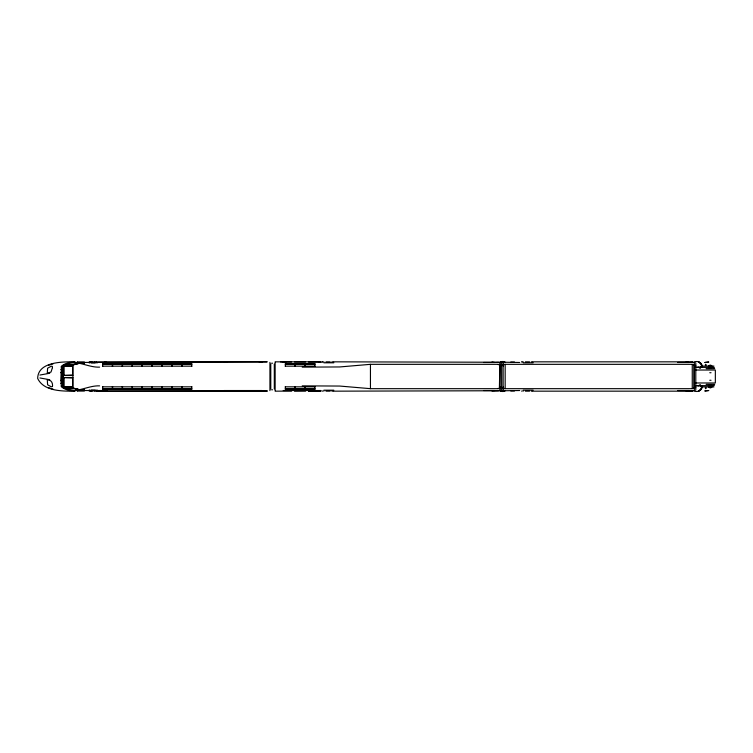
<?xml version="1.0" encoding="UTF-8"?>
<svg xmlns="http://www.w3.org/2000/svg" width="753" height="753" viewBox="0 0 753 753"><rect width="100%" height="100%" fill="white"/><g stroke="black" fill="none" stroke-linecap="round" stroke-linejoin="round"><path stroke-width="1.13" d="M61.981 369.554L61.981 383.446M73.7 390.76L78.001 389.169L78.453 389.64M701.834 367.238L702.041 366.739A5.13 5.13 0 0 0 698.869 362.005M708.997 366.109L711.905 366.109M708.997 385.63L711.905 385.63M78.001 389.169L73.05 388.181M73.775 388.153L64.231 388.134M701.09 367.323L700.083 367.991L700.77 367.191A1.092 1.092 0 0 1 698.699 367.153M708.884 366.109L709.618 365.384M708.884 367.37L709.618 368.095A1.562 1.562 0 0 0 711.745 367.52L711.905 367.37M708.884 385.63L709.618 384.905A1.562 1.562 0 0 1 711.745 385.48M709.044 387.042A1.562 1.562 0 0 0 711.745 387.042L711.905 386.891M63.158 365.337L62.085 367.153L62.819 367.153L62.819 385.847L62.085 385.847L63.158 387.663M73.05 364.819L78.453 363.36M99.594 385.865C86.661 385.244 73.305 395.937 61.464 386.873L60.833 379.841L61.464 366.127C73.305 357.063 86.661 367.756 99.594 367.135M64.231 364.866L73.775 364.847M65.04 364.791C68.975 362.861 73.869 361.873 78.001 363.831M499.399 387.381L499.851 365.93L502.515 365.337L503.399 365.93M503.399 387.07L502.515 387.663L499.851 387.07M694.991 362.099L694.115 362.56M698.831 390.901L701.551 388.181L701.834 385.762M48.493 365.365L53.134 363.803M75.931 390.478L78.623 389.583L73.399 388.181L63.883 388.124M69.125 362.475L267.221 361.835L98.012 361.995M106.982 390.525L69.125 390.525M224.027 362.475L226.606 362.052M283.203 362.475L285.782 362.052M261.884 390.525L224.027 390.525M321.051 390.525L283.203 390.525M483.539 362.475L494.693 362.475L491.954 362.052M519.711 390.525L504.689 390.751M677.709 362.475L688.873 362.475L686.134 362.052M92.007 362.052L91.819 362.56L91.753 361.958L90.078 361.835L91.122 363.012L95.302 363.012L96.346 361.835L94.671 361.958L94.605 362.56L94.417 362.052M90.285 391.042L91.753 391.042L92.007 390.431L92.007 390.948M74.029 390.845L75.516 390.562M39.909 375.032L49.736 373.272M494.693 362.475L500.124 362.249M688.873 362.475L694.304 362.249L694.304 390.751L686.134 390.948M498.561 364.33L370.448 364.33L339.725 366.946L302.217 367.135M63.883 364.876L73.399 364.819L78.623 363.417L77.964 363.2M74.811 361.835C62.631 361.751 38.064 361.572 37.65 378.401C43.768 391.494 62.48 391.193 74.811 391.165M275.146 361.835L291.58 361.911M294.498 361.911L305.605 361.911M320.985 361.911L308.523 361.995M322.783 361.835L322.246 361.882L322.783 361.986M326.002 361.835L330.172 361.835M331.866 361.835L333.174 361.835M522.149 361.835L521.613 361.882L522.149 361.986M525.368 361.835L529.538 361.835M531.232 361.835L532.54 361.835M692.732 361.835L533.162 361.835L533.162 362.795L523.25 362.795L523.25 361.835M77.361 362.174L84.534 362.174L84.534 363.087L78.331 363.087L77.361 362.767L77.361 362.071M504.689 362.249L519.711 362.475M90.595 362.306L94.285 362.061M91.753 362.475L94.671 362.475M499.936 362.56L502.731 361.722L505.527 362.56M271.654 363.2L272.539 363.2M102.653 363.812L191.77 363.812M285.34 363.812L314.914 363.812M102.653 364.301L112.376 364.301M112.583 364.301L122.297 364.301M122.504 364.301L132.227 364.301M132.434 364.301L142.148 364.301M142.355 364.301L152.068 364.301M152.285 364.301L161.999 364.301M162.206 364.301L171.919 364.301M172.136 364.301L181.85 364.301M182.057 364.301L191.77 364.301M285.34 364.301L295.063 364.301M295.27 364.301L304.984 364.301M305.191 364.301L314.914 364.301M503.126 364.33L692.732 364.33M498.081 364.631L500.124 364.631M503.126 364.631L505.169 364.631L505.169 388.369L503.126 388.369M694.304 364.631L692.261 364.631L692.261 388.369L694.304 388.369M695.8 365.337L694.031 365.93L694.031 387.07L695.8 387.663M63.346 365.902L72.909 365.902L72.909 387.098L63.346 387.098M102.653 366.174L191.77 366.174M285.34 366.174L314.914 366.174M700.987 366.109L713.957 366.109M61.153 366.927L62.198 366.927M695.235 367.238L702.041 367.238L702.144 366.739A5.233 5.233 0 0 0 694.906 361.901M696.911 367.37L713.957 367.37M713.355 367.68L714.051 367.68M706.116 368.622L714.672 368.622M62.508 369.45L60.937 369.554L62.499 369.554M695.753 370.024L715.35 370.024L715.35 382.976L695.753 382.976M60.88 372.584L62.377 372.584M60.88 372.688L62.377 372.688M709.768 372.735L711.02 372.735M63.346 375.455L72.909 375.455M63.346 377.545L72.909 377.545M62.377 380.312L60.88 380.416L62.377 380.416M709.768 380.265L711.02 380.265M62.499 383.446L60.937 383.446L62.508 383.55M706.116 384.378L714.672 384.378M713.355 385.32L714.051 385.32M696.911 385.63L713.957 385.63M695.235 385.762L702.041 385.762L702.144 386.261A5.233 5.233 0 0 1 694.906 391.099M302.217 385.865L339.725 386.054L370.448 388.67L498.561 388.67M61.153 386.073L62.198 386.073M102.653 386.826L191.77 386.826M285.34 386.826L314.914 386.826M700.987 386.891L713.957 386.891M498.081 388.369L500.124 388.369M102.653 388.699L112.376 388.699M112.583 388.699L122.297 388.699M122.504 388.699L132.227 388.699M132.434 388.699L142.148 388.699M142.355 388.699L152.068 388.699M152.285 388.699L161.999 388.699M162.206 388.699L171.919 388.699M172.136 388.699L181.85 388.699M182.057 388.699L191.77 388.699M285.34 388.699L295.063 388.699M295.27 388.699L304.984 388.699M305.191 388.699L314.914 388.699M503.126 388.67L692.732 388.67M102.653 389.188L191.77 389.188M285.34 389.188L314.914 389.188M271.654 389.8L272.539 389.8M499.936 390.44L502.731 391.278L505.527 390.44M694.115 390.44L694.991 390.901M91.753 390.525L96.139 391.042M500.124 390.751L491.954 390.948M77.361 390.826L84.534 390.826L84.534 389.913L78.331 390.016M90.595 390.694L92.958 390.694M291.58 391.089L275.146 391.165M305.605 391.089L294.498 391.165M308.523 391.089L320.985 391.165L308.523 391.005M322.783 391.014L322.246 391.118M522.149 391.014L521.613 391.118M326.002 391.165L330.172 391.165M331.866 391.165L333.174 391.165M525.368 391.165L529.538 391.165M531.232 391.165L532.54 391.165M692.732 391.165L533.162 391.165L533.162 390.205L523.25 390.205L523.25 391.165M711.745 367.52L708.997 367.37M711.745 387.042L708.997 386.891M318.472 362.052L321.051 362.475M259.305 362.052L261.884 362.475M104.403 362.052L106.982 362.475M73.747 390.346L68.222 389.499L65.04 388.209M39.909 377.968L49.736 379.728M74.029 362.155L75.516 362.438M94.671 390.459L94.417 390.948M677.709 390.525L688.873 390.525M483.539 390.525L494.693 390.525M75.931 362.522L78.434 363.247L84.327 363.247L84.327 362.409L77.568 362.409L77.568 362.955M48.493 387.635L53.134 389.197M698.831 362.099L701.551 364.819L701.928 366.739M708.884 386.891L709.618 387.616M701.09 385.677L700.083 385.009L700.77 385.809A1.092 1.092 0 0 0 698.699 385.847M701.937 385.762L702.041 386.261A5.13 5.13 0 0 1 698.869 390.995M706.163 364.621L706.163 365.167M706.163 387.833L706.163 388.379M705.448 364.283L705.448 365.506M705.448 387.494L705.448 388.717M695.8 363.2L695.8 389.8M694.031 364.518L694.031 365.393M694.031 387.607L694.031 388.482M514.497 362.052L510.769 362.052M514.497 390.948L510.769 390.948M503.126 362.249L503.126 390.751M501.63 363.2L501.63 389.8M500.124 362.071L500.124 390.929M499.851 363.991L499.851 365.393M499.851 387.607L499.851 389.009M498.561 362.249L333.795 361.835L333.795 362.795L323.884 362.795L323.884 361.835M498.561 390.751L333.795 391.165L333.795 390.205L323.884 390.205L323.884 391.165M370.448 364.33L370.448 388.67M320.985 361.835L280.474 361.835M314.914 363.708L314.914 366.495M314.914 386.505L314.914 389.292M305.191 363.812L305.191 366.495M305.191 386.505L305.191 389.188M304.984 363.812L304.984 366.495M304.984 386.505L304.984 389.188M295.27 363.812L295.27 366.495M295.27 386.505L295.27 389.188M295.063 363.812L295.063 366.495M295.063 386.505L295.063 389.188M285.34 363.708L285.34 366.495M285.34 386.505L285.34 389.292M275.146 362.353L275.146 390.647M274.308 363.991L274.308 389.009M270.769 363.991L270.769 389.009M269.932 362.353L269.932 390.647M191.77 363.708L191.77 366.495M191.77 386.505L191.77 389.292M182.057 363.812L182.057 366.495M182.057 386.505L182.057 389.188M181.85 363.812L181.85 366.495M181.85 386.505L181.85 389.188M172.136 363.812L172.136 366.495M172.136 386.505L172.136 389.188M171.919 363.812L171.919 366.495M171.919 386.505L171.919 389.188M162.206 363.812L162.206 366.495M162.206 386.505L162.206 389.188M161.999 363.812L161.999 366.495M161.999 386.505L161.999 389.188M152.285 363.812L152.285 366.495M152.285 386.505L152.285 389.188M152.068 363.812L152.068 366.495M152.068 386.505L152.068 389.188M142.355 363.812L142.355 366.495M142.355 386.505L142.355 389.188M142.148 363.812L142.148 366.495M142.148 386.505L142.148 389.188M132.434 363.812L132.434 366.495M132.434 386.505L132.434 389.188M132.227 363.812L132.227 366.495M132.227 386.505L132.227 389.188M122.504 363.812L122.504 366.495M122.504 386.505L122.504 389.188M122.297 363.812L122.297 366.495M122.297 386.505L122.297 389.188M112.583 363.812L112.583 366.495M112.583 386.505L112.583 389.188M112.376 363.812L112.376 366.495M112.376 386.505L112.376 389.188M102.653 363.708L102.653 366.495M102.653 386.505L102.653 389.292M97.278 362.042L97.278 362.88M97.278 390.12L97.278 390.958M96.648 362.042L96.648 362.88M96.648 390.12L96.648 390.958M96.139 390.958L95.302 389.988L91.122 389.988L90.285 390.958M89.767 362.042L89.767 362.88M89.767 390.12L89.767 390.958M89.146 362.042L89.146 362.88M89.146 390.12L89.146 390.958M77.361 390.233L77.361 390.929M64.109 366.325L64.109 375.041M64.109 377.959L64.109 386.675M63.694 365.902L72.674 366.325L72.674 375.041L63.694 375.455M63.694 377.545L72.674 377.959L72.674 386.675L63.694 387.098M63.346 365.28L63.346 387.72M711.547 386.741A1.252 1.252 0 0 1 711.284 387.146M710.87 387.419A1.252 1.252 0 0 1 709.919 387.419M709.505 387.146A1.252 1.252 0 0 1 709.241 386.741M709.241 366.259A1.252 1.252 0 0 1 709.505 365.854M709.919 365.582A1.252 1.252 0 0 1 710.87 365.582M711.284 365.854A1.252 1.252 0 0 1 711.547 366.259M709.044 365.958A1.562 1.562 0 0 1 711.745 365.958M504.698 390.995A5.13 5.13 0 0 1 500.773 390.995M504.736 391.099A5.233 5.233 0 0 1 500.726 391.099M500.773 362.005A5.13 5.13 0 0 1 504.698 362.005M500.726 361.901A5.233 5.233 0 0 1 504.736 361.901M52.55 385.847L52.352 386.6L51.251 386.769L47.599 384.811L47.298 379.87C50.846 379.597 52.785 382.533 52.55 385.847M52.428 367.68L50.997 372.067L47.298 373.13L47.599 368.189L51.251 366.231L52.352 366.4L52.428 367.68M78.434 389.753L77.568 390.591L84.327 390.591L84.327 389.753L78.434 389.753M708.677 362.052L704.949 362.475L708.677 362.052M708.677 390.525L704.949 390.948L708.677 390.525M267.221 391.005L98.012 391.165L267.221 391.005"/></g></svg>
